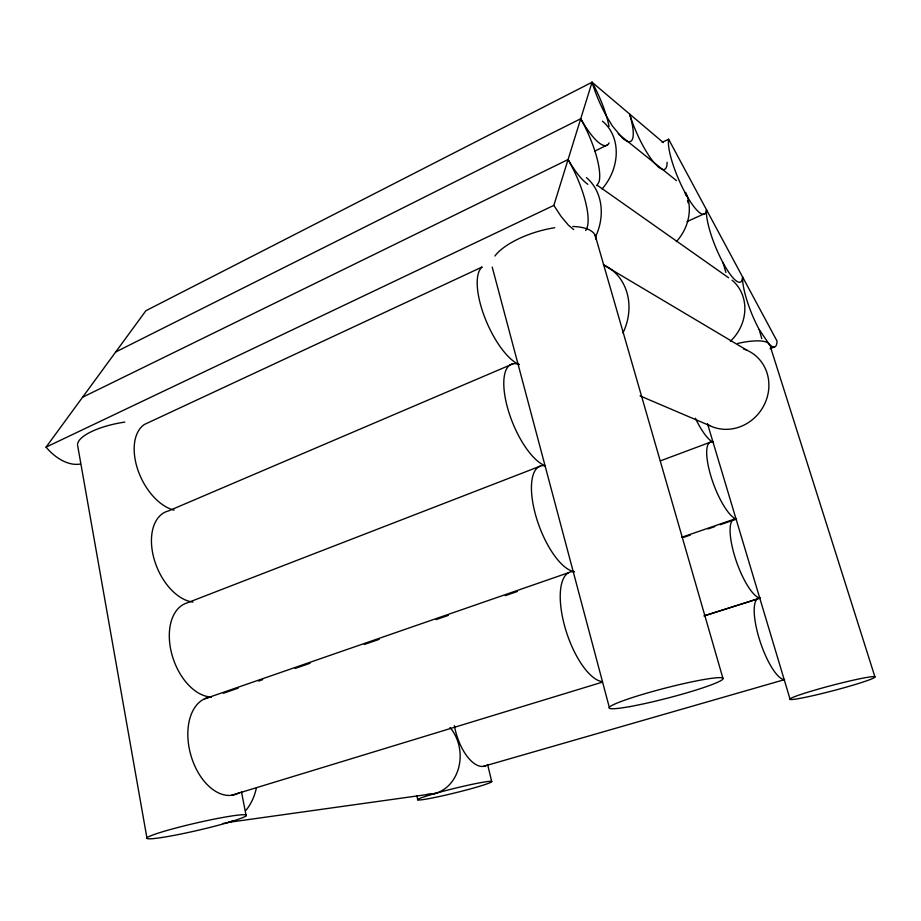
<?xml version="1.0" encoding="UTF-8"?>
<svg xmlns="http://www.w3.org/2000/svg" width="921" height="921" viewBox="0 0 921 921"><rect width="100%" height="100%" fill="white"/><g stroke="black" fill="none" stroke-linecap="round" stroke-linejoin="round"><path stroke-width="1.38" d="M80.472 464.011A46.015 29.276 60.9 0 1 46.05 447.134L553.843 205.383L592.053 82.234L663.339 142.594M596.831 185.708L599.099 181.621A52.589 14.92 65.5 0 0 580.725 118.751L115.712 351.972M46.05 447.134L145.909 310.711L592.053 82.234A47.236 11.95 65.6 0 0 606.502 116.265L612.453 126.085L622.654 138.3M82.568 397.239L568.073 159.54A52.589 14.92 65.5 0 0 587.84 184.304M594.598 151.205L607.526 144.896M662.141 142.341L668.611 139.232L777.013 341.046A40.34 9.037 68.1 0 1 768.01 342.877A41.18 11.674 -17.4 0 0 737.548 343.487M687.02 221.581L705.348 213.338M513.25 363.703L168.474 510.936A48.191 29.553 67.5 0 0 153.83 558.045A48.191 29.553 67.5 0 0 192.961 602.081M770.083 348.748L774.503 346.987M540.385 466.095L186.18 603.243A49.089 30.577 70.8 0 0 171.824 654.163A49.089 30.577 70.8 0 0 211.289 697.024M660.415 460.845L710.229 442.241M204.508 698.866L568.637 572.678M223.319 693.283L238.228 688.114M258.559 681.08L262.635 679.663M295.169 668.404L310.078 663.247M364.302 644.47L379.222 639.312M436.163 619.591L448.354 615.378M505.295 595.657L517.498 591.432M681.816 537.254L733.335 519.467M683.624 537.357L690.405 535.02M708.019 528.942L714.788 526.605M720.21 524.74L736.478 519.122A41.019 11.593 69.6 0 1 710.839 475.938A41.019 11.593 69.6 0 1 713.476 442.402A40.351 11.282 68.7 0 1 695.401 418.238M703.874 615.919L757.131 599.041M705.313 615.539L760.17 598.155A41.836 11.881 70.5 0 1 734.555 555.72A41.836 11.881 70.5 0 1 736.478 519.122M231.459 795.318L602.346 682.162M483.283 766.399L784.577 679.617A42.803 12.157 71.4 0 1 759.019 637.988A42.803 12.157 71.4 0 1 760.17 598.155M228.546 822.361L435.414 793.395M640.06 395.892L709.654 425.606M623.529 139.186L627.892 141.627A47.236 11.95 65.6 0 0 629.607 114.031A44.553 10.776 66.1 0 0 653.979 162.568L658.734 167.392L662.613 169.499A44.553 10.776 66.1 0 0 667.103 162.246M747.138 350.348L603.359 264.811A53.142 46.349 -62.4 0 1 622.987 332.895M597.142 185.156L728.569 277.739M618.267 133.902L676.463 180.62M573.714 229.571L568.453 225.208L561.2 216.573L553.843 205.383M769.991 345.456L759.169 329.499A40.34 9.037 68.1 0 1 742.614 277.002A41.422 9.463 67.5 0 1 722.881 262.473A41.422 9.463 67.5 0 1 706.522 209.815A42.665 9.889 66.8 0 1 684.959 192.431A42.665 9.889 66.8 0 1 668.611 139.232M770.393 346.722L874.95 676.947A43.897 2.717 -14.7 0 1 810.894 696.126A43.897 2.717 -14.7 0 1 811.631 691.061A43.897 2.717 -14.7 0 1 874.95 676.947M707.524 423.787L790.08 699.281M685.201 192.88L685.961 195.425M687.469 200.513L688.217 203.046M723.112 262.888L725.898 272.535M595.139 235.235L722.881 678.155M759.169 329.499L761.759 338.663M492.24 267.125L609.288 707.282M487.693 764.833L491.733 781.607A38.106 2.245 -13.8 0 1 435.863 797.252A38.106 2.245 -13.8 0 1 436.589 793.062A38.106 2.245 -13.8 0 1 491.733 781.607M416.799 795.594L417.743 799.796M241.452 791.749L246.137 815.764A51.081 3.765 -13 0 1 167.323 836.613A51.081 3.765 -13 0 1 176.498 827.852A51.081 3.765 -13 0 1 246.137 815.764M77.514 444.82L146.934 838.018M256.268 788.48A48.836 37.761 89.4 0 1 245.953 810.353M233.312 820.519A48.836 37.761 89.4 0 1 222.917 823.455M450.012 727.498A39.338 33.121 86.1 0 1 457.702 770.831A39.338 33.121 86.1 0 1 426.78 794.443M602.472 681.678A57.563 22.438 71.5 0 1 563.997 623.632A57.563 22.438 71.5 0 1 574.439 571.722A56.043 21.678 69.7 0 1 535.573 514.943A56.043 21.678 69.7 0 1 545.059 465.807M239.299 792.693A50.333 31.464 74.4 0 1 191.05 755.865A50.333 31.464 74.4 0 1 211.105 697.105M545.244 465.75A54.88 20.849 68 0 1 506.93 405.516A54.88 20.849 68 0 1 519.306 364.601A54.017 19.974 66.4 0 1 484.573 316.962A54.017 19.974 66.4 0 1 482.201 266.963L144.424 424.454A47.558 28.436 64.5 0 0 138 470.309A47.558 28.436 64.5 0 0 174.057 510.13M486.702 765.259A38.659 18.247 73.7 0 1 454.387 725.702M568.073 159.54A55.559 16.831 65.6 0 1 585.641 230.526M609.08 142.836A49.941 13.308 65.4 0 1 580.725 118.751M592.053 82.234A49.941 13.308 65.4 0 1 609.046 126.499M494.899 256.015A54.097 21.091 -16.4 0 1 554.741 227.717M572.839 226.474A54.097 21.091 -16.4 0 1 595.968 239.322M743.558 348.955A42.113 38.97 -55.6 0 1 764.545 404.181A42.113 38.97 -55.6 0 1 707.42 424.42M586.447 177.626A52.543 44.3 -59.7 0 1 595.38 237.146M732.091 280.214A41.767 37.565 -53.8 0 1 730.33 341.311M685.696 192.443A43.748 37.692 -54.5 0 1 676.382 241.636M602.403 121.158A48.997 40.766 -57 0 1 602.104 188.955M77.617 443.784A47.455 15.404 -9.6 0 1 124.807 422.094M629.619 706.637A58.898 5.146 -14.5 0 0 722.294 679.698A58.898 5.146 -14.5 0 0 646.346 693.283A58.898 5.146 -14.5 0 0 629.619 706.637"/></g></svg>
